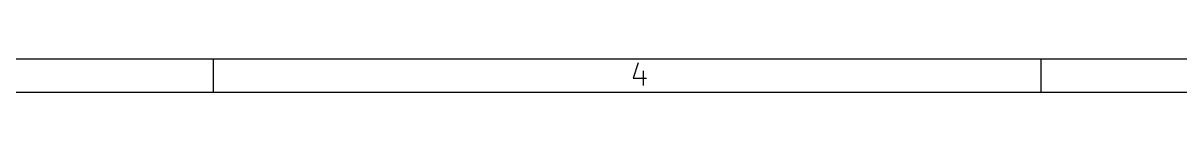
# Model space of a CAD drawing. Header units: inches. Extents: x 0.4 to 11.3, y -7.9 to -0.4.
# Drawn here: x 5.846 to 8.598, y -0.472 to -0.394 of the extents above; entities that cross this region are included whole.
import ezdxf

# ---------------------------------------------------------------- set-up
doc = ezdxf.new("R2010")
doc.units = ezdxf.units.IN
doc.header["$MEASUREMENT"] = 0

msp = doc.modelspace()

# ---------------------------------------------------------------- linework, layer by layer
at = {"layer": 'BLACK', "linetype": 'CONTINUOUS'}
for p, q in [((0.3937, -0.3937), (11.2993, -0.3937)), ((6.2992, -0.4724), (6.2992, -0.3937)), ((7.3093, -0.4028), (7.2971, -0.4394)), ((8.2677, -0.4724), (8.2677, -0.3937)), ((7.2971, -0.4394), (7.3288, -0.4394)), ((7.3215, -0.4223), (7.3215, -0.4564)), ((0.4724, -0.4724), (11.2206, -0.4724))]:
    msp.add_line(p, q, dxfattribs=at)

doc.saveas('drawing.dxf')
